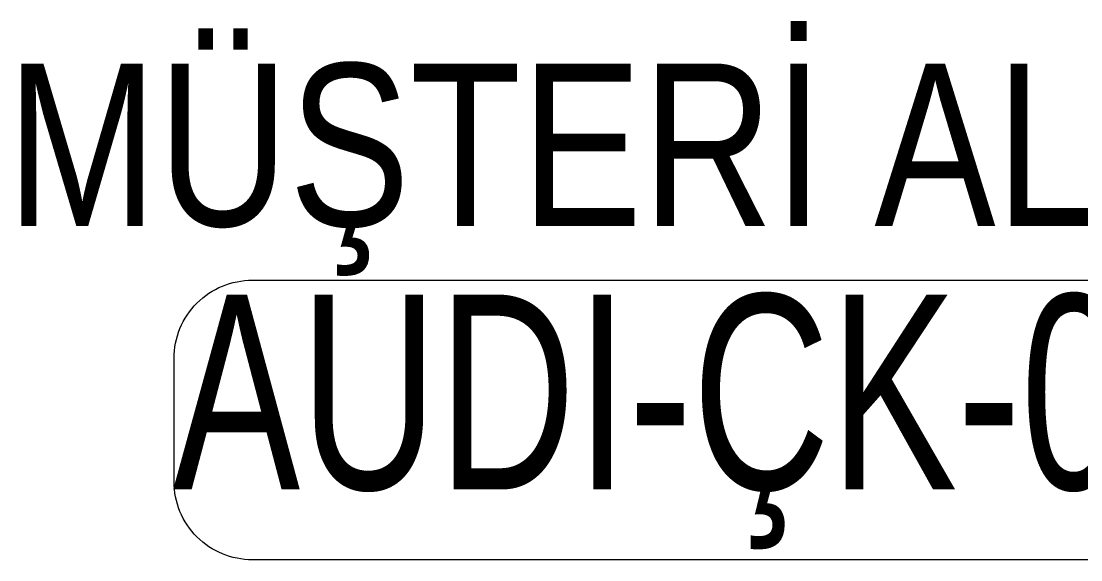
# Model space of a CAD drawing. Extents: x -2749 to 23780, y -1311 to 8245.
# Drawn here: x 20792.2 to 20876.9, y 2714.3 to 2757.4 of the extents above; entities that cross this region are included whole.
import ezdxf
from ezdxf.enums import TextEntityAlignment as Align

# ---------------------------------------------------------------- set-up
doc = ezdxf.new("R2010")
doc.units = 0
doc.header["$MEASUREMENT"] = 0
doc.layers.get('0').update_dxf_attribs({"color": 9, "lineweight": 9})
doc.layers.add('H-MAHAL', color=251, linetype='Continuous', lineweight=13)
doc.styles.add('Arial', font='arial.ttf', dxfattribs={"height": 2.5})
doc.styles.add('ARIAL1', font='arial.ttf', dxfattribs={"width": 0.7})

# ---------------------------------------------------------------- blocks, each defined once
blk = doc.blocks.new('MAHAL2')
blk.add_lwpolyline([(-42.286, -4.884), (-42.286, 4.968, -0.414214), (-36.018, 11.236), (36.018, 11.236, -0.414214), (42.286, 4.968), (42.286, -4.884, -0.414214), (36.018, -11.152), (-36.018, -11.152, -0.414214)], format="xyb", close=True)
at = {"ltscale": 50}
for tag, height, style, width, p in [('MAHAL', 13, 'Arial', 0.8, (0, 21.767)), ('MAHALNO', 15.6, 'ARIAL1', 0.7, (0, 0))]:
    blk.add_attdef(tag, text='', height=height, dxfattribs=dict(at, style=style, width=width)).set_placement(p, align=Align.MIDDLE)

msp = doc.modelspace()

# ---------------------------------------------------------------- block references
at = {"layer": 'H-MAHAL'}
msp.add_blockref('MAHAL2', (20846.688, 2725.473), dxfattribs=at).add_auto_attribs({'MAHAL': 'MÜŞTERİ ALANI', 'MAHALNO': 'AUDI-ÇK-03'})

doc.saveas('drawing.dxf')
